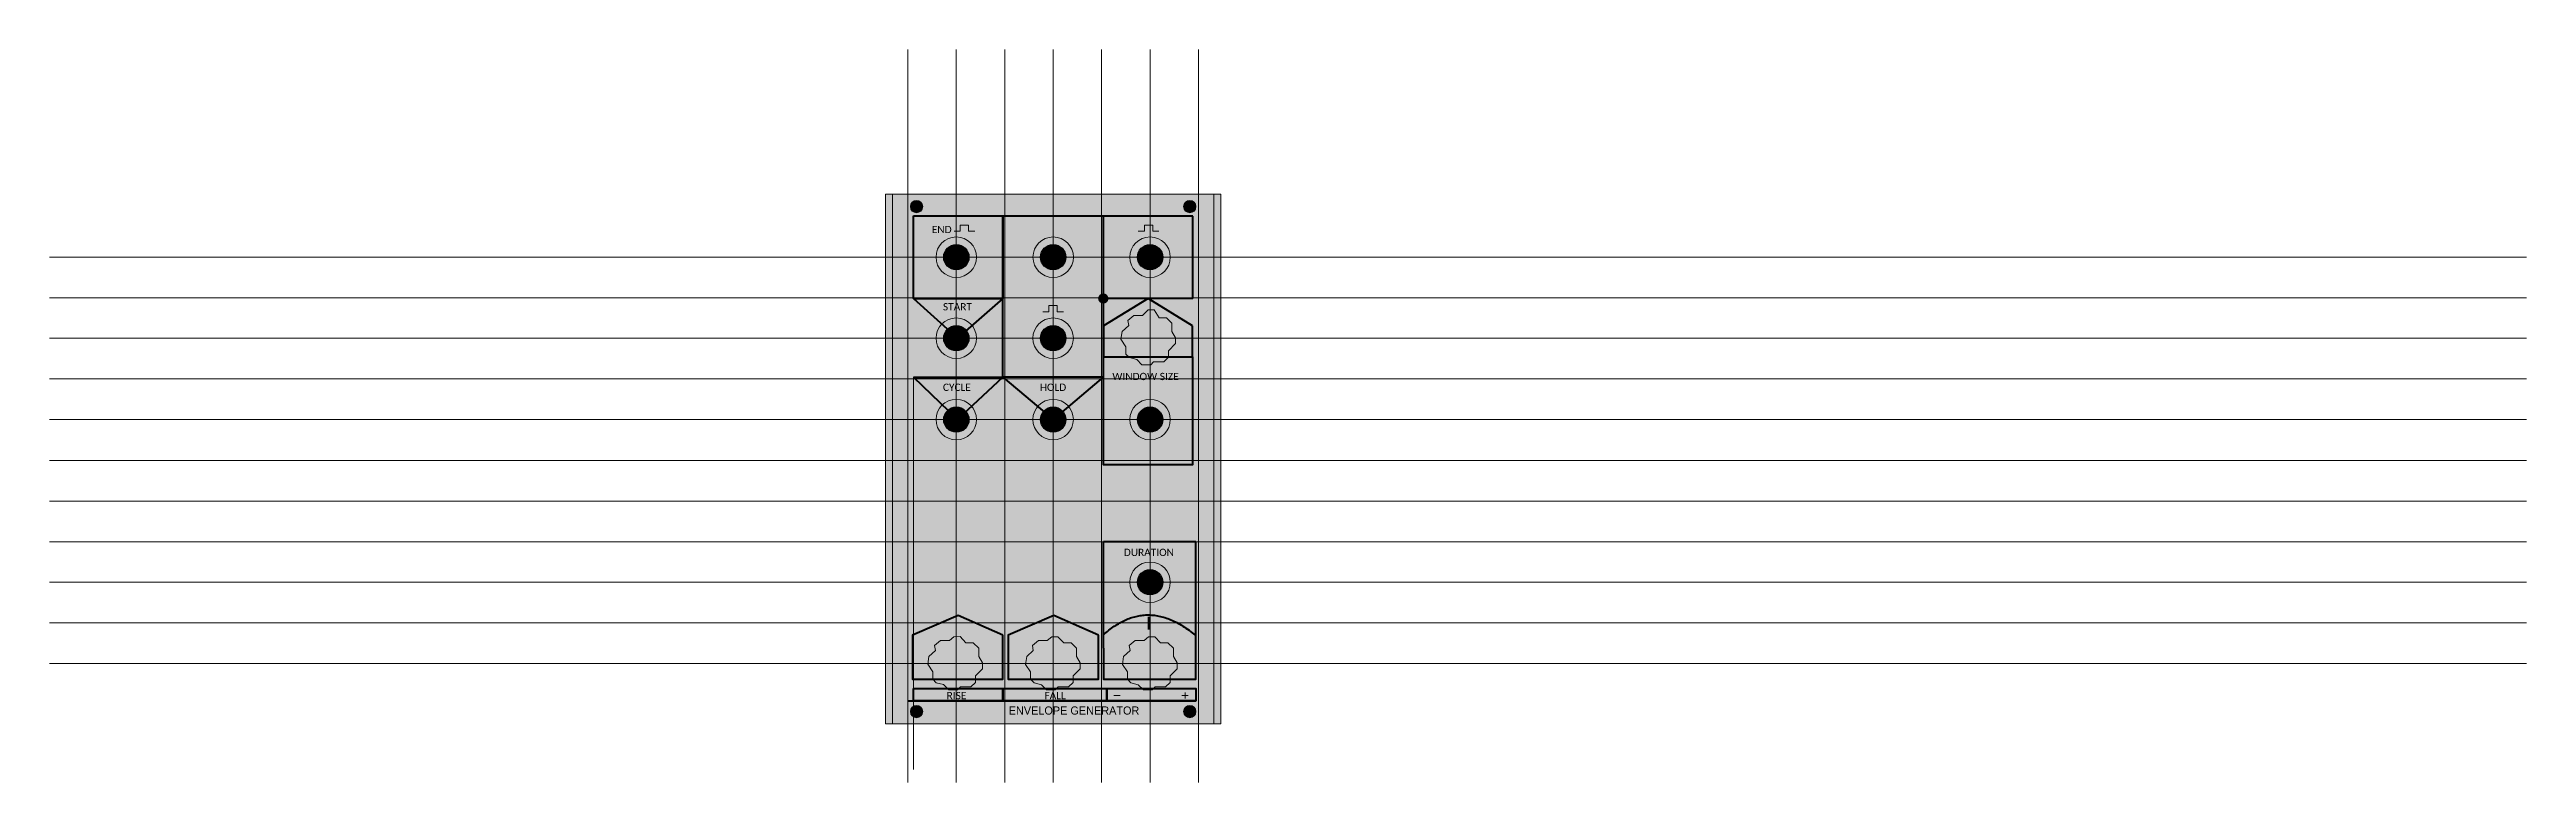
# Model space of a CAD drawing. Header units: millimetres. Extents: x -6706 to -6105, y 3994 to 4172.
import ezdxf

# ---------------------------------------------------------------- set-up
doc = ezdxf.new("R2010")
doc.units = ezdxf.units.MM
doc.header["$XCLIPFRAME"] = 0
doc.layers.add('None', color=7, linetype='Continuous', lineweight=5)
doc.styles.add('Calibri Light', font='')
doc.styles.add('Futura Medium', font='')
doc.styles.get('Calibri Light').set_extended_font_data('Calibri Light')
doc.styles.get('Futura Medium').set_extended_font_data('Futura Medium')
picture_1 = doc.add_image_def('image1.png', size_in_pixel=(2000, 1300))
picture_2 = doc.add_image_def('image2.png', size_in_pixel=(2000, 1300))
picture_3 = doc.add_image_def('image3.png', size_in_pixel=(2000, 1300))
picture_4 = doc.add_image_def('image4.png', size_in_pixel=(2000, 1300))

# ---------------------------------------------------------------- blocks, each defined once
blk = doc.blocks.new('Gruppe')
at = {"layer": 'None', "color": 7, "linetype": 'Continuous', "lineweight": 18, "transparency": 33554687}
for p, q in [((-6463.07, 4108.41), (-6463.07, 4109.9)), ((-6463.07, 4109.9), (-6461.04, 4109.9)), ((-6461.04, 4108.41), (-6461.04, 4109.9)), ((-6464.55, 4108.41), (-6463.07, 4108.41)), ((-6461.04, 4108.41), (-6459.55, 4108.41))]:
    blk.add_line(p, q, dxfattribs=at)
blk = doc.blocks.new('Gruppe-1')
at = {"layer": 'None', "linetype": 'Continuous', "lineweight": 0, "true_color": 0xf8f6f0, "transparency": 33554687}
h = blk.add_hatch(color=7, dxfattribs=at)
edge = h.paths.add_edge_path()
edge.add_arc((0, 0), 4.91, 0, 360)
at = {"layer": 'None', "linetype": 'Continuous', "lineweight": 0, "transparency": 33554687}
h = blk.add_hatch(color=7, dxfattribs=at)
edge = h.paths.add_edge_path()
edge.add_arc((0, 0), 3.06, 0, 360)
at = {"layer": 'None', "color": 7, "linetype": 'Continuous', "lineweight": 5, "transparency": 33554687}
blk.add_circle((0, 0, 3590.34), 4.91, dxfattribs=at)
at = {"layer": 'None', "color": 7, "linetype": 'Continuous', "lineweight": 25, "transparency": 33554687}
blk.add_circle((0, 0, 3590.34), 3.06, dxfattribs=at)
blk = doc.blocks.new('Symbol-1')
at = {"layer": 'None', "color": 7, "transparency": 33554687}
blk.add_blockref('Gruppe-1', (0, 0), dxfattribs=at)
blk = doc.blocks.new('Gruppe-2')
at = {"layer": 'None', "color": 7, "linetype": 'Continuous', "lineweight": 18, "transparency": 33554687}
for p, q in [((-6486.07, 4127.94), (-6484.58, 4127.94)), ((-6484.58, 4127.94), (-6484.58, 4129.43)), ((-6484.58, 4129.43), (-6482.56, 4129.43)), ((-6482.56, 4127.94), (-6482.56, 4129.43)), ((-6482.56, 4127.94), (-6481.07, 4127.94))]:
    blk.add_line(p, q, dxfattribs=at)
blk = doc.blocks.new('Gruppe-3')
at = {"layer": 'None', "color": 7, "linetype": 'Continuous', "lineweight": 18, "transparency": 33554687}
for p, q in [((-6441.4, 4127.94), (-6439.91, 4127.94)), ((-6439.91, 4127.94), (-6439.91, 4129.43)), ((-6439.91, 4129.43), (-6437.88, 4129.43)), ((-6437.88, 4127.94), (-6437.88, 4129.43)), ((-6437.88, 4127.94), (-6436.39, 4127.94))]:
    blk.add_line(p, q, dxfattribs=at)

msp = doc.modelspace()

# ---------------------------------------------------------------- hatches: boundary and pattern name
at = {"layer": 'None', "linetype": 'Continuous', "lineweight": 0, "true_color": 0x9f9fa0, "transparency": 33554687}
msp.add_hatch(color=253, dxfattribs=at).paths.add_polyline_path([(-6502.68, 4136.89), (-6421.4, 4136.89), (-6421.4, 4008.39), (-6502.68, 4008.39)])
at = {"layer": 'None', "linetype": 'Continuous', "lineweight": 0, "true_color": 0xf8f6f0, "transparency": 33554687}
msp.add_hatch(color=7, dxfattribs=at).paths.add_polyline_path([(-6501.04, 4136.89), (-6423.04, 4136.89), (-6423.04, 4008.39), (-6501.04, 4008.39)])
at = {"layer": 'None', "linetype": 'Continuous', "lineweight": 0, "transparency": 33554687}
h = msp.add_hatch(color=7, dxfattribs=at)
edge = h.paths.add_edge_path()
edge.add_arc((-6495.18, 4133.89), 1.5, 0, 360)
h = msp.add_hatch(color=7, dxfattribs=at)
edge = h.paths.add_edge_path()
edge.add_arc((-6428.9, 4133.89), 1.5, 0, 360)
at = {"layer": 'None', "linetype": 'Continuous', "lineweight": 0, "true_color": 0xc50706, "transparency": 33554687}
h = msp.add_hatch(color=12, dxfattribs=at)
edge = h.paths.add_edge_path()
edge.add_arc((-6449.88, 4111.6), 1.25, 0, 360, ccw=False)
at = {"layer": 'None', "linetype": 'Continuous', "lineweight": 0, "transparency": 33554687}
h = msp.add_hatch(color=7, dxfattribs=at)
edge = h.paths.add_edge_path()
edge.add_arc((-6495.18, 4011.39), 1.5, 0, 360)
h = msp.add_hatch(color=7, dxfattribs=at)
edge = h.paths.add_edge_path()
edge.add_arc((-6428.9, 4011.39), 1.5, 0, 360)

# ---------------------------------------------------------------- linework, layer by layer
at = {"layer": 'None', "color": 5, "linetype": 'Continuous', "lineweight": 18, "true_color": 0x0000f5, "transparency": 33554687}
for p, q in [((-6497.29, 3994.2), (-6497.29, 4172)), ((-6473.79, 3994.2), (-6473.79, 4172)), ((-6450.29, 3994.2), (-6450.29, 4172)), ((-6426.79, 3994.2), (-6426.79, 4172)), ((-6104.66, 4111.8), (-6705.5, 4111.8)), ((-6104.66, 4092.11), (-6705.5, 4092.11)), ((-6104.66, 4072.34), (-6705.5, 4072.34)), ((-6104.66, 4052.61), (-6705.5, 4052.61)), ((-6104.66, 4032.92), (-6705.5, 4032.92))]:
    msp.add_line(p, q, dxfattribs=at)
at = {"layer": 'None', "color": 1, "linetype": 'Continuous', "lineweight": 18, "true_color": 0xff0000, "transparency": 33554687}
for p, q in [((-6485.54, 3994.2), (-6485.54, 4172)), ((-6462.04, 3994.2), (-6462.04, 4172)), ((-6462.04, 3994.2), (-6462.04, 4172)), ((-6438.54, 3994.2), (-6438.54, 4172)), ((-6104.66, 4121.63), (-6705.5, 4121.63)), ((-6104.66, 4101.97), (-6705.5, 4101.97)), ((-6104.66, 4082.24), (-6705.5, 4082.24)), ((-6104.66, 4062.44), (-6705.5, 4062.44)), ((-6104.66, 4042.79), (-6705.5, 4042.79)), ((-6104.66, 4023.06), (-6705.5, 4023.06))]:
    msp.add_line(p, q, dxfattribs=at)
at = {"layer": 'None', "color": 252, "linetype": 'Continuous', "lineweight": 50, "true_color": 0x888888, "transparency": 33554687}
for p, q in [((-6449.88, 4131.62), (-6428.17, 4131.62)), ((-6428.17, 4111.6), (-6428.17, 4131.58)), ((-6495.9, 4111.6), (-6474.26, 4111.6)), ((-6495.9, 4111.6), (-6485.25, 4101.97)), ((-6474.26, 4111.6), (-6485.25, 4101.97)), ((-6428.17, 4111.6), (-6449.88, 4111.6)), ((-6495.9, 4092.52), (-6474.26, 4092.52)), ((-6495.9, 4092.52), (-6485.25, 4082.23)), ((-6474.26, 4092.52), (-6485.25, 4082.23)), ((-6474.26, 4092.52), (-6462.05, 4082.23)), ((-6449.88, 4092.52), (-6462.05, 4082.23)), ((-6449.8, 4026.78), (-6449.8, 4052.56)), ((-6427.4, 4052.56), (-6449.8, 4052.56)), ((-6427.4, 4026.78), (-6427.4, 4052.56)), ((-6438.84, 4031.34), (-6438.84, 4034.4)), ((-6497.24, 4014.01), (-6427.4, 4014.01))]:
    msp.add_line(p, q, dxfattribs=at)
at = {"layer": 'None', "color": 7, "linetype": 'Continuous', "lineweight": 18, "transparency": 33554687}
for p, q in [((-6495.9, 4092.52), (-6495.9, 3997.31)), ((-6447.29, 4015.3), (-6445.8, 4015.3)), ((-6430.8, 4015.3), (-6429.31, 4015.3)), ((-6430.06, 4014.55), (-6430.06, 4016.04))]:
    msp.add_line(p, q, dxfattribs=at)
at = {"layer": 'None', "color": 7, "linetype": 'Continuous', "lineweight": 18, "transparency": 33554687, "flags": 128}
for points in [[(-6502.68, 4136.89), (-6421.4, 4136.89), (-6421.4, 4008.39), (-6502.68, 4008.39)], [(-6502.68, 4136.89), (-6421.4, 4136.89), (-6421.4, 4008.39), (-6502.68, 4008.39)], [(-6501.04, 4136.89), (-6423.04, 4136.89), (-6423.04, 4008.39), (-6501.04, 4008.39)]]:
    msp.add_lwpolyline(points, close=True, dxfattribs=at)
at = {"layer": 'None', "color": 252, "linetype": 'Continuous', "lineweight": 50, "true_color": 0x888888, "transparency": 33554687, "flags": 128}
for points in [[(-6495.9, 4131.62), (-6474.26, 4131.62), (-6474.26, 4111.6), (-6495.9, 4111.6)], [(-6474.26, 4131.62), (-6449.88, 4131.62), (-6449.88, 4092.52), (-6474.26, 4092.52)], [(-6428.21, 4104.99), (-6439.03, 4111.6), (-6449.82, 4104.99), (-6449.85, 4097.44), (-6428.21, 4097.44)], [(-6449.82, 4097.44), (-6428.21, 4097.44), (-6428.21, 4071.24), (-6449.82, 4071.24)], [(-6474.24, 4029.96), (-6485.12, 4034.7), (-6496.17, 4029.96), (-6496.2, 4019.22), (-6474.26, 4019.22)], [(-6451.04, 4029.96), (-6461.92, 4034.7), (-6472.97, 4029.96), (-6473, 4019.22), (-6451.06, 4019.22)], [(-6495.9, 4016.99), (-6474.26, 4016.99), (-6474.26, 4014.01), (-6495.9, 4014.01)], [(-6474.26, 4016.99), (-6449.04, 4016.99), (-6449.04, 4014.01), (-6474.26, 4014.01)], [(-6449.04, 4016.99), (-6427.4, 4016.99), (-6427.4, 4014.01), (-6449.04, 4014.01)]]:
    msp.add_lwpolyline(points, close=True, dxfattribs=at)
msp.add_lwpolyline([(-6449.8, 4026.78), (-6449.82, 4019.22), (-6427.4, 4019.22), (-6427.4, 4026.78)], dxfattribs=at)
at = {"layer": 'None', "color": 7, "linetype": 'Continuous', "lineweight": 18, "transparency": 33554687}
for centre in [(-6495.18, 4133.89), (-6428.9, 4133.89), (-6495.18, 4011.39), (-6428.9, 4011.39)]:
    msp.add_circle(centre, 1.5, dxfattribs=at)
at = {"layer": 'None', "color": 252, "linetype": 'Continuous', "lineweight": 50, "true_color": 0x888888, "transparency": 33554687}
msp.add_open_spline([(-6449.8, 4030.02), (-6439.2, 4039.71), (-6427.61, 4029.93)], degree=2, dxfattribs=at)

# ---------------------------------------------------------------- block references
at = {"layer": 'None', "color": 7, "transparency": 33554687}
for name, p in [('Gruppe-2', (0, 0)), ('Gruppe-3', (0, 0)), ('Symbol-1', (-6485.54, 4121.63)), ('Symbol-1', (-6462.04, 4121.63)), ('Symbol-1', (-6438.54, 4121.63)), ('Gruppe', (0, 0)), ('Symbol-1', (-6485.54, 4101.97)), ('Symbol-1', (-6462.05, 4101.97)), ('Symbol-1', (-6485.54, 4082.23)), ('Symbol-1', (-6462.05, 4082.23)), ('Symbol-1', (-6438.54, 4082.23)), ('Symbol-1', (-6438.54, 4042.77))]:
    msp.add_blockref(name, p, dxfattribs=at)

# ---------------------------------------------------------------- texts
for s, insert, char_height, attachment_point, line_spacing_factor, style in [('END', (-6491.49, 4129.22), 1.765, 1, 0.960695, 'Calibri Light'), ('START', (-6488.78, 4110.48), 1.765, 1, 0.960695, 'Calibri Light'), ('WINDOW SIZE', (-6439.65, 4093.57), 1.7653, 2, 0.960695, 'Calibri Light'), ('CYCLE', (-6488.78, 4090.95), 1.765, 1, 0.960695, 'Calibri Light'), ('HOLD', (-6465.26, 4090.95), 1.765, 1, 0.960695, 'Calibri Light'), ('DURATION', (-6444.92, 4050.9), 1.765, 1, 0.960695, 'Calibri Light'), ('ENVELOPE GENERATOR', (-6472.83, 4012.64), 1.9743, 1, 0.979553, 'Futura Medium')]:
    msp.add_mtext(s, dxfattribs=dict(at, insert=insert, char_height=char_height, attachment_point=attachment_point, line_spacing_factor=line_spacing_factor, style=style))
at = {"layer": 'None', "color": 7, "transparency": 33554687, "char_height": 1.765, "width": 6.4691, "attachment_point": 1, "line_spacing_factor": 0.960695, "style": 'Calibri Light'}
for s, insert in [('RISE', (-6487.88, 4016.15)), ('FALL', (-6464.16, 4016.15))]:
    msp.add_mtext(s, dxfattribs=dict(at, insert=insert))

# ---------------------------------------------------------------- pictures from other files: only their frames are drawn
at = {"layer": 'None', "transparency": 33554687}
image = msp.add_image(picture_4, insert=(-6626.88, 3846.97), size_in_units=(706.35, 459.13), dxfattribs=at)
image.set_boundary_path([(533.226, 595.77), (535.23, 593.767), (542.274, 593.767), (545.45, 590.594), (545.45, 586.04), (550.27, 581.214), (550.27, 577.186), (547.765, 572.844), (547.765, 567.185), (544.03, 563.45), (538.975, 563.45), (535.664, 557.94), (531.47, 558.014), (527.596, 561.89), (521.573, 561.89), (517.48, 565.33), (518.093, 568.81), (513.57, 572.893), (512.77, 578.22), (516.175, 583.34), (516.175, 588.41), (518.597, 590.833), (523.62, 592.18), (527.213, 595.77), (533.226, 595.77)])
image.dxf.flags = 15
image = msp.add_image(picture_1, insert=(-6673.73, 3768.12), size_in_units=(706.35, 459.13), dxfattribs=at)
image.set_boundary_path([(533.226, 595.77), (535.23, 593.767), (542.274, 593.767), (545.45, 590.594), (545.45, 586.04), (550.27, 581.214), (550.27, 577.186), (547.765, 572.844), (547.765, 567.185), (544.03, 563.45), (538.975, 563.45), (534.954, 559.22), (530.76, 559.294), (527.596, 561.89), (521.573, 561.89), (517.48, 565.33), (518.093, 568.81), (513.57, 572.893), (512.77, 578.22), (516.175, 583.34), (516.175, 588.41), (518.597, 590.833), (523.62, 592.18), (527.213, 595.77), (533.226, 595.77)])
image.dxf.flags = 15
image = msp.add_image(picture_2, insert=(-6650.02, 3768.11), size_in_units=(706.35, 459.13), dxfattribs=at)
image.set_boundary_path([(533.226, 595.77), (535.23, 593.767), (542.274, 593.767), (545.45, 590.594), (545.45, 586.04), (550.27, 581.214), (550.27, 577.186), (547.765, 572.844), (547.765, 567.185), (544.03, 563.45), (538.975, 563.45), (534.954, 559.22), (530.76, 559.294), (527.596, 561.89), (521.573, 561.89), (517.48, 565.33), (518.093, 568.81), (513.57, 572.893), (512.77, 578.22), (516.175, 583.34), (516.175, 588.41), (518.597, 590.833), (523.62, 592.18), (527.213, 595.77), (533.226, 595.77)])
image.dxf.flags = 15
image = msp.add_image(picture_3, insert=(-6626.51, 3768.11), size_in_units=(706.35, 459.13), dxfattribs=at)
image.set_boundary_path([(533.226, 595.77), (535.23, 593.767), (542.274, 593.767), (545.45, 590.594), (545.45, 586.04), (550.27, 581.214), (550.27, 577.186), (547.765, 572.844), (547.765, 567.185), (544.03, 563.45), (538.975, 563.45), (534.954, 559.22), (530.76, 559.294), (527.596, 561.89), (521.573, 561.89), (517.48, 565.33), (518.093, 568.81), (513.57, 572.893), (512.77, 578.22), (516.175, 583.34), (516.175, 588.41), (518.597, 590.833), (523.62, 592.18), (527.213, 595.77), (533.226, 595.77)])
image.dxf.flags = 15

doc.saveas('drawing.dxf')
